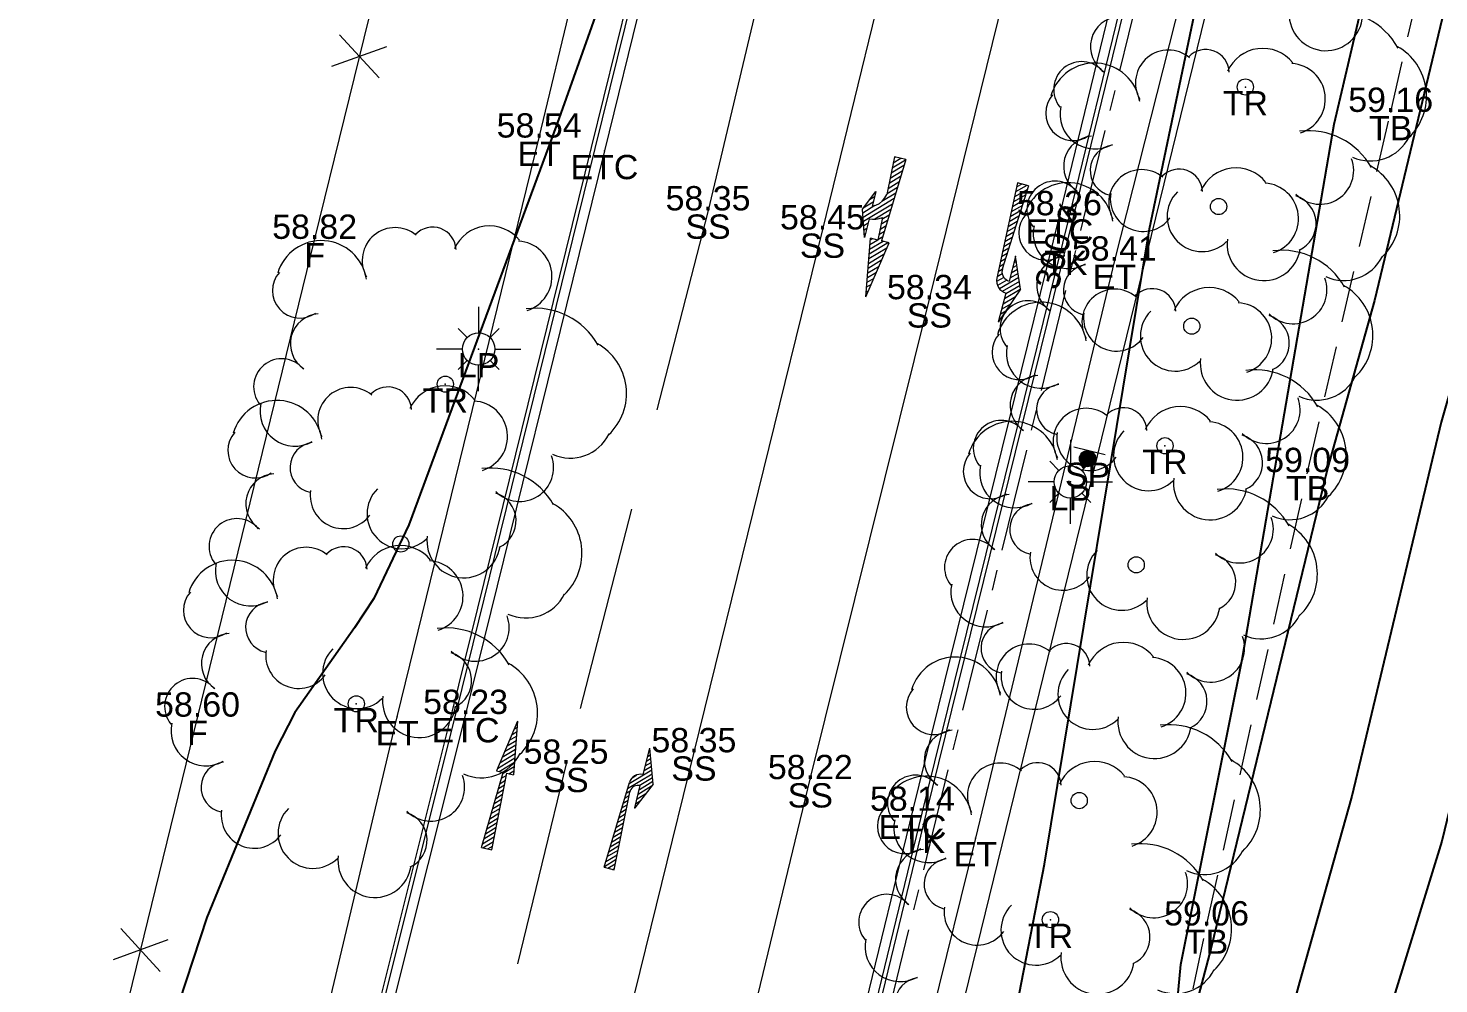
# Model space of a CAD drawing. Header units: metres. Extents: x -244 to 200, y -283 to 282.
# Drawn here: x -122 to -78.46, y 88.66 to 118.16 of the extents above; entities that cross this region are included whole.
import ezdxf
from ezdxf.enums import TextEntityAlignment as Align

# ---------------------------------------------------------------- set-up
doc = ezdxf.new("R2010")
doc.units = ezdxf.units.M
for name, pattern in [('CENTER', [50.8, 31.75, -6.35, 6.35, -6.35]), ('DASHED2', [9.525, 6.35, -3.175]), ('HIDDEN2', [4.7625, 3.175, -1.5875])]:
    doc.linetypes.add(name, pattern=pattern)
for name, color, linetype, lineweight in [('BANKS', 12, 'Continuous', 0), ('CONTOURS', 1, 'Continuous', 0), ('DESCRIPTIONS', 1, 'Continuous', 0), ('ELECTRICAL', 3, 'Continuous', 0), ('FENCES', 6, 'Continuous', 0), ('LEVELS', 1, 'Continuous', 0), ('POINTS', 1, 'Continuous', 0), ('ROAD_PAINT', 12, 'Continuous', 0), ('ROAD_SIGNAGE', 6, 'Continuous', 0), ('ROADS', 5, 'Continuous', 0), ('STORM_WATER', 1, 'Continuous', 0), ('SW_TEXT', 10, 'Continuous', 0), ('TREES', 14, 'Continuous', 0)]:
    doc.layers.add(name, color=color, linetype=linetype, lineweight=lineweight)
doc.layers.add('CADASTRAL', color=7, linetype='Continuous')
doc.styles.add('Arial', font='arial.ttf', dxfattribs={"height": 1.68})

msp = doc.modelspace()

# ---------------------------------------------------------------- hatches: boundary and pattern name
at = {"layer": 'ROAD_SIGNAGE', "linetype": 'Continuous', "lineweight": 0}
h = msp.add_hatch(color=1, dxfattribs=at)
edge = h.paths.add_edge_path(flags=0)
edge.add_arc((-89.301, 104.87), 0.25, 0, 360)

# ---------------------------------------------------------------- linework, layer by layer
at = {"layer": 'BANKS', "color": 1, "linetype": 'HIDDEN2', "lineweight": 0, "ltscale": 0.5}
for p, q in [((-79.946, 115.573), (-77.544, 126.011)), ((-82.509, 104.456), (-79.946, 115.573)), ((-85.629, 90.461), (-82.509, 104.456)), ((-89.468, 72.194), (-85.629, 90.461))]:
    msp.add_line(p, q, dxfattribs=at)
at = {"layer": 'CADASTRAL', "color": 1, "linetype": 'Continuous', "lineweight": 0}
msp.add_line((-119.026, -17.442), (-64.104, 206.418), dxfattribs=at)
at = {"layer": 'CONTOURS', "color": 6, "linetype": 'Continuous', "lineweight": -3, "flags": 128}
for points in [[(-60.423, 173.678), (-64.285, 160.181), (-68.042, 150.677), (-69.286, 146.525), (-70.064, 142.92), (-70.601, 136.44), (-71.835, 129.289), (-72.561, 126.428), (-74.484, 120.899), (-75.822, 114.953), (-78.39, 105.999), (-81.143, 94.456), (-82.756, 88.716), (-88.975, 65.997), (-93.424, 48.645), (-94.712, 43.436), (-99.577, 27.142)], [(-100.26, 130.458), (-105.67, 115.215), (-110.253, 102.827), (-111.335, 100.552), (-111.93, 99.644), (-113.773, 97.03), (-114.379, 95.851), (-116.491, 90.708), (-120.577, 78.222), (-121.429, 76.548), (-121.447, 76.517), (-121.999, 75.594)], [(-102.634, 27.236), (-99.381, 49.058), (-97.705, 57.473), (-96.131, 62.074), (-94.271, 67.631), (-93.871, 69.955), (-92.693, 81.763), (-90.635, 92.355), (-87.393, 111.963), (-84.557, 125.496)], [(-77.07, 123.824), (-80.444, 109.756), (-81.89, 104.603), (-85.494, 89.736), (-86.75, 84.992), (-86.793, 84.922), (-86.803, 84.942), (-86.809, 84.996), (-86.808, 85.194), (-86.418, 89.254), (-84.53, 98.671), (-81.692, 115.19), (-79.311, 125.336)]]:
    msp.add_lwpolyline(points, dxfattribs=at)
at = {"layer": 'CONTOURS', "color": 1, "linetype": 'Continuous', "lineweight": -3, "flags": 128}
msp.add_lwpolyline([(-68.764, 126.746), (-72.153, 117.004), (-72.719, 114.486), (-74.918, 107.301), (-78.372, 93.062), (-80.187, 87.156), (-87.872, 59.241), (-89.76, 51.878), (-91.4, 44.677), (-92.848, 39.029), (-99.328, 21.917)], dxfattribs=at)
at = {"layer": 'ELECTRICAL', "color": 2, "linetype": 'Continuous', "lineweight": 0}
for p, q in [((-108.097, 109.553), (-108.097, 108.753)), ((-108.733, 108.89), (-108.45, 108.607)), ((-107.743, 108.607), (-107.46, 108.89)), ((-108.597, 108.253), (-109.397, 108.253)), ((-107.597, 108.253), (-106.797, 108.253)), ((-108.45, 107.9), (-108.733, 107.617)), ((-108.097, 106.953), (-108.097, 107.753)), ((-107.46, 107.617), (-107.743, 107.9)), ((-89.833, 105.453), (-89.833, 104.653)), ((-90.47, 104.79), (-90.187, 104.507)), ((-89.48, 104.507), (-89.197, 104.79)), ((-90.333, 104.153), (-91.133, 104.153)), ((-89.333, 104.153), (-88.533, 104.153)), ((-90.187, 103.8), (-90.47, 103.517)), ((-89.833, 102.853), (-89.833, 103.653)), ((-89.197, 103.517), (-89.48, 103.8))]:
    msp.add_line(p, q, dxfattribs=at)
for centre in [(-108.097, 108.253), (-89.833, 104.153)]:
    msp.add_circle(centre, 0.5, dxfattribs=at)
at = {"layer": 'FENCES', "color": 4, "linetype": 'Continuous', "lineweight": 0}
for p, q in [((-105.731, 142), (-113.159, 111.654)), ((-112.628, 116.98), (-110.933, 117.595)), ((-111.171, 116.624), (-112.39, 117.952)), ((-113.159, 111.654), (-116.773, 96.907)), ((-116.773, 96.907), (-121.455, 77.779)), ((-119.144, 90.372), (-117.925, 89.044)), ((-117.688, 90.016), (-119.382, 89.401))]:
    msp.add_line(p, q, dxfattribs=at)
at = {"layer": 'POINTS', "color": 1, "linetype": 'Continuous', "lineweight": 0}
for p in [(-84.431, 116.341), (-79.946, 115.573), (-106.229, 114.781), (-104.215, 114.371), (-101.016, 112.532), (-90.171, 112.382), (-97.484, 111.944), (-113.159, 111.654), (-89.972, 111.412), (-88.475, 110.982), (-94.183, 109.791), (-108.097, 108.253), (-109.125, 107.169), (-86.912, 105.268), (-89.301, 104.87), (-89.833, 104.153), (-82.509, 104.456), (-111.872, 97.302), (-116.773, 96.907), (-110.609, 96.896), (-108.5, 96.988), (-101.452, 95.806), (-105.399, 95.451), (-97.859, 94.977), (-94.707, 94), (-94.372, 93.577), (-92.764, 93.16), (-90.448, 90.64), (-85.629, 90.461)]:
    msp.add_point(p, dxfattribs=at)
at = {"layer": 'ROAD_PAINT', "color": 7, "linetype": 'DASHED2', "lineweight": 0}
for p, q in [((-97.335, 127.95), (-101.016, 112.532)), ((-101.016, 112.532), (-105.399, 95.451)), ((-105.399, 95.451), (-109.782, 77.433))]:
    msp.add_line(p, q, dxfattribs=at)
at = {"layer": 'ROAD_PAINT', "color": 7, "linetype": 'Continuous', "lineweight": 0}
for p, q in [((-93.775, 127.105), (-97.484, 111.944)), ((-94.183, 109.791), (-90.136, 126.229)), ((-94.916, 114.104), (-95.658, 111.588)), ((-95.263, 114.189), (-95.496, 113.02)), ((-94.922, 114.084), (-95.334, 113.836)), ((-95.061, 114.139), (-95.302, 113.994)), ((-95.225, 114.18), (-95.271, 114.152)), ((-94.916, 114.104), (-95.263, 114.189)), ((-95.022, 113.746), (-95.396, 113.519)), ((-94.972, 113.915), (-95.365, 113.677)), ((-95.172, 113.237), (-95.491, 113.045)), ((-95.122, 113.407), (-95.459, 113.203)), ((-95.072, 113.576), (-95.428, 113.361)), ((-91.462, 113.381), (-92.1, 110.438)), ((-91.124, 113.291), (-91.933, 110.718)), ((-91.173, 113.304), (-91.522, 113.101)), ((-91.332, 113.346), (-91.489, 113.255)), ((-91.124, 113.291), (-91.462, 113.381)), ((-96.251, 112.568), (-95.834, 113.115)), ((-95.272, 112.898), (-96.232, 112.318)), ((-95.915, 112.788), (-96.228, 112.598)), ((-95.875, 112.951), (-96.032, 112.857)), ((-95.834, 113.115), (-95.948, 112.653)), ((-95.835, 113.115), (-95.835, 113.115)), ((-95.728, 112.748), (-95.634, 112.824)), ((-95.222, 113.068), (-95.656, 112.805)), ((-95.634, 112.824), (-95.556, 112.916)), ((-95.556, 112.916), (-95.496, 113.02)), ((-91.264, 112.847), (-91.623, 112.639)), ((-91.212, 113.012), (-91.589, 112.793)), ((-91.16, 113.177), (-91.556, 112.947)), ((-96.185, 111.693), (-96.251, 112.568)), ((-95.865, 112.679), (-96.242, 112.451)), ((-95.322, 112.729), (-96.222, 112.185)), ((-95.948, 112.653), (-95.834, 112.69)), ((-95.372, 112.56), (-95.871, 112.258)), ((-95.834, 112.69), (-95.728, 112.748)), ((-95.422, 112.39), (-95.648, 112.254)), ((-91.419, 112.353), (-91.723, 112.176)), ((-91.367, 112.518), (-91.69, 112.33)), ((-91.315, 112.682), (-91.656, 112.484)), ((-97.484, 111.944), (-101.452, 95.806)), ((-96.076, 112.134), (-96.212, 112.051)), ((-96.116, 111.97), (-96.202, 111.918)), ((-96.042, 112.271), (-96.185, 111.693)), ((-96.042, 112.271), (-95.939, 112.257)), ((-95.939, 112.257), (-95.835, 112.261)), ((-95.835, 112.261), (-95.732, 112.281)), ((-95.635, 112.318), (-95.774, 111.616)), ((-95.732, 112.281), (-95.635, 112.318)), ((-95.522, 112.051), (-95.71, 111.937)), ((-95.472, 112.221), (-95.679, 112.095)), ((-91.523, 112.023), (-91.79, 111.868)), ((-91.471, 112.188), (-91.757, 112.022)), ((-96.157, 111.806), (-96.192, 111.785)), ((-96.143, 109.867), (-96.005, 111.673)), ((-96.143, 109.867), (-95.427, 111.531)), ((-95.451, 111.537), (-96.043, 111.179)), ((-95.615, 111.577), (-96.032, 111.325)), ((-95.779, 111.618), (-96.021, 111.471)), ((-95.942, 111.658), (-96.01, 111.617)), ((-95.774, 111.616), (-96.005, 111.673)), ((-95.622, 111.712), (-95.773, 111.621)), ((-95.572, 111.882), (-95.742, 111.779)), ((-95.427, 111.531), (-95.658, 111.588)), ((-91.678, 111.529), (-91.89, 111.405)), ((-91.626, 111.693), (-91.857, 111.559)), ((-91.574, 111.858), (-91.823, 111.714)), ((-95.577, 111.183), (-96.066, 110.887)), ((-95.496, 111.371), (-96.054, 111.033)), ((-91.834, 111.034), (-91.991, 110.943)), ((-91.782, 111.199), (-91.957, 111.097)), ((-91.73, 111.364), (-91.924, 111.251)), ((-91.522, 111.107), (-91.722, 110.352)), ((-91.518, 111.082), (-91.531, 111.075)), ((-91.367, 110.102), (-91.522, 111.107)), ((-95.82, 110.618), (-96.099, 110.449)), ((-95.739, 110.806), (-96.088, 110.595)), ((-95.658, 110.994), (-96.077, 110.741)), ((-91.936, 110.705), (-92.057, 110.635)), ((-91.885, 110.869), (-92.024, 110.789)), ((-91.941, 110.677), (-91.943, 110.624)), ((-91.943, 110.624), (-91.935, 110.571)), ((-91.93, 110.729), (-91.941, 110.677)), ((-91.442, 110.588), (-91.699, 110.438)), ((-91.461, 110.712), (-91.657, 110.598)), ((-91.48, 110.835), (-91.615, 110.757)), ((-91.499, 110.959), (-91.573, 110.916)), ((-95.982, 110.242), (-96.121, 110.158)), ((-95.901, 110.43), (-96.11, 110.303)), ((-91.886, 110.465), (-92.109, 110.335)), ((-92.1, 110.438), (-92.109, 110.364)), ((-92.109, 110.364), (-92.104, 110.291)), ((-92.104, 110.291), (-92.084, 110.22)), ((-91.935, 110.571), (-92.091, 110.48)), ((-92.084, 110.22), (-92.052, 110.153)), ((-91.795, 110.383), (-92.083, 110.216)), ((-92.052, 110.153), (-92.008, 110.094)), ((-91.423, 110.464), (-92.025, 110.114)), ((-91.935, 110.571), (-91.918, 110.52)), ((-91.404, 110.341), (-91.935, 110.032)), ((-91.918, 110.52), (-91.892, 110.474)), ((-91.892, 110.474), (-91.859, 110.432)), ((-91.859, 110.432), (-91.818, 110.398)), ((-91.385, 110.217), (-91.826, 109.961)), ((-91.818, 110.398), (-91.772, 110.371)), ((-91.772, 110.371), (-91.722, 110.352)), ((-97.859, 94.977), (-94.183, 109.791)), ((-96.063, 110.053), (-96.132, 110.012)), ((-91.367, 110.102), (-92.059, 109.08)), ((-91.821, 109.981), (-92.059, 109.08)), ((-92.008, 110.094), (-91.953, 110.045)), ((-91.953, 110.045), (-91.89, 110.006)), ((-91.527, 109.865), (-91.91, 109.642)), ((-91.89, 110.006), (-91.821, 109.981)), ((-91.377, 110.087), (-91.868, 109.801)), ((-91.829, 109.42), (-91.995, 109.324)), ((-91.678, 109.642), (-91.953, 109.483)), ((-91.98, 109.198), (-92.037, 109.164)), ((-106.894, 96.767), (-107.548, 95.237)), ((-106.894, 96.767), (-107.016, 95.108)), ((-106.925, 96.695), (-106.898, 96.712)), ((-107.146, 96.176), (-106.927, 96.309)), ((-107.072, 96.349), (-106.918, 96.443)), ((-106.999, 96.522), (-106.908, 96.577)), ((-107.368, 95.656), (-106.957, 95.907)), ((-107.294, 95.829), (-106.947, 96.041)), ((-107.22, 96.003), (-106.937, 96.175)), ((-101.452, 95.806), (-105.135, 80.89)), ((-103.022, 95.117), (-102.817, 95.938)), ((-102.846, 95.824), (-102.809, 95.846)), ((-102.714, 94.822), (-102.817, 95.938)), ((-107.516, 95.31), (-106.977, 95.638)), ((-107.461, 95.216), (-106.987, 95.504)), ((-107.442, 95.483), (-106.967, 95.773)), ((-107.342, 95.16), (-106.997, 95.37)), ((-102.991, 95.243), (-102.766, 95.378)), ((-102.954, 95.388), (-102.776, 95.495)), ((-102.918, 95.533), (-102.787, 95.612)), ((-102.882, 95.678), (-102.798, 95.729)), ((-108.01, 92.871), (-107.335, 95.185)), ((-107.691, 92.794), (-107.229, 95.159)), ((-107.548, 95.237), (-107.335, 95.185)), ((-107.433, 94.848), (-107.27, 94.947)), ((-107.388, 95.004), (-107.242, 95.093)), ((-107.229, 95.159), (-107.016, 95.108)), ((-107.16, 95.143), (-107.006, 95.236)), ((-103.5, 94.69), (-102.744, 95.145)), ((-103.455, 94.84), (-102.755, 95.261)), ((-103.419, 94.938), (-103.444, 94.876)), ((-103.383, 94.994), (-103.419, 94.938)), ((-103.336, 95.042), (-103.383, 94.994)), ((-103.356, 95.023), (-103.209, 95.112)), ((-103.282, 95.081), (-103.336, 95.042)), ((-103.22, 95.109), (-103.282, 95.081)), ((-103.155, 95.124), (-103.22, 95.109)), ((-103.088, 95.127), (-103.155, 95.124)), ((-103.138, 94.784), (-102.733, 95.028)), ((-103.022, 95.117), (-103.088, 95.127)), ((-101.679, 79.216), (-97.859, 94.977)), ((-107.57, 94.381), (-107.355, 94.511)), ((-107.524, 94.536), (-107.327, 94.657)), ((-107.479, 94.692), (-107.298, 94.802)), ((-104.225, 92.256), (-103.444, 94.876)), ((-103.917, 92.179), (-103.434, 94.58)), ((-103.545, 94.54), (-103.423, 94.613)), ((-103.422, 94.616), (-103.436, 94.57)), ((-103.401, 94.659), (-103.422, 94.616)), ((-103.371, 94.698), (-103.401, 94.659)), ((-103.336, 94.731), (-103.371, 94.698)), ((-103.295, 94.756), (-103.336, 94.731)), ((-103.25, 94.775), (-103.295, 94.756)), ((-102.714, 94.822), (-103.278, 94.091)), ((-103.278, 94.091), (-103.106, 94.778)), ((-103.203, 94.784), (-103.25, 94.775)), ((-103.207, 94.372), (-102.934, 94.537)), ((-103.154, 94.786), (-103.203, 94.784)), ((-103.171, 94.517), (-102.757, 94.767)), ((-103.106, 94.778), (-103.154, 94.786)), ((-103.135, 94.662), (-102.722, 94.911)), ((-107.706, 93.913), (-107.441, 94.075)), ((-107.661, 94.069), (-107.412, 94.22)), ((-107.615, 94.225), (-107.384, 94.366)), ((-103.724, 93.938), (-103.541, 94.048)), ((-103.679, 94.089), (-103.513, 94.189)), ((-103.634, 94.239), (-103.485, 94.329)), ((-103.589, 94.389), (-103.456, 94.469)), ((-103.244, 94.227), (-103.111, 94.307)), ((-107.843, 93.446), (-107.526, 93.638)), ((-107.797, 93.602), (-107.498, 93.784)), ((-107.752, 93.757), (-107.469, 93.929)), ((-103.858, 93.487), (-103.626, 93.627)), ((-103.813, 93.638), (-103.598, 93.767)), ((-103.769, 93.788), (-103.569, 93.908)), ((-107.979, 92.978), (-107.611, 93.202)), ((-107.934, 93.134), (-107.583, 93.348)), ((-107.888, 93.29), (-107.555, 93.493)), ((-103.993, 93.036), (-103.711, 93.206)), ((-103.948, 93.187), (-103.682, 93.346)), ((-103.903, 93.337), (-103.654, 93.487)), ((-108.01, 92.871), (-107.691, 92.794)), ((-107.963, 92.86), (-107.64, 93.057)), ((-107.813, 92.823), (-107.668, 92.911)), ((-104.127, 92.585), (-103.795, 92.785)), ((-104.082, 92.736), (-103.767, 92.925)), ((-104.037, 92.886), (-103.739, 93.065)), ((-104.217, 92.285), (-103.852, 92.504)), ((-104.172, 92.435), (-103.824, 92.644)), ((-104.108, 92.226), (-103.88, 92.364)), ((-104.225, 92.256), (-103.917, 92.179)), ((-103.963, 92.19), (-103.908, 92.223))]:
    msp.add_line(p, q, dxfattribs=at)
for p in [(-91.522, 111.107), (-103.278, 94.091)]:
    msp.add_point(p, dxfattribs=at)
at = {"layer": 'ROAD_SIGNAGE', "color": 1, "linetype": 'Continuous', "lineweight": 0}
msp.add_line((-89.727, 105.232), (-88.756, 104.994), dxfattribs=at)
msp.add_circle((-89.301, 104.87), 0.25, dxfattribs=at)
at = {"layer": 'ROADS', "color": 9, "linetype": 'Continuous', "lineweight": 0}
for p, q in [((-106.229, 114.781), (-102.697, 129.468)), ((-100.592, 129.081), (-104.215, 114.371)), ((-86.949, 125.601), (-90.171, 112.382)), ((-84.816, 125.426), (-88.475, 110.982)), ((-110.609, 96.896), (-106.229, 114.781)), ((-104.215, 114.371), (-108.5, 96.988)), ((-90.171, 112.382), (-94.707, 94)), ((-88.475, 110.982), (-92.764, 93.16)), ((-114.212, 81.724), (-110.609, 96.896)), ((-108.5, 96.988), (-112.438, 81.267)), ((-94.707, 94), (-98.559, 78.161)), ((-92.764, 93.16), (-96.6, 77.586))]:
    msp.add_line(p, q, dxfattribs=at)
at = {"layer": 'ROADS', "color": 1, "linetype": 'Continuous', "lineweight": 0}
for p, q in [((-101.004, 129.183), (-104.627, 114.473)), ((-100.883, 129.153), (-104.506, 114.443)), ((-86.657, 125.53), (-89.88, 112.31)), ((-86.536, 125.5), (-89.758, 112.28)), ((-104.627, 114.473), (-108.912, 97.091)), ((-104.506, 114.443), (-108.791, 97.061)), ((-89.88, 112.31), (-94.415, 93.929)), ((-89.758, 112.28), (-94.294, 93.899)), ((-108.912, 97.091), (-112.85, 81.369)), ((-108.791, 97.061), (-112.729, 81.339)), ((-94.415, 93.929), (-98.267, 78.089)), ((-94.294, 93.899), (-98.146, 78.059))]:
    msp.add_line(p, q, dxfattribs=at)
at = {"layer": 'STORM_WATER', "color": 2, "linetype": 'CENTER', "lineweight": 0, "ltscale": 0.1}
msp.add_line((-81.5, 144.596), (-97.854, 77.989), dxfattribs=at)
at = {"layer": 'TREES', "color": 3, "linetype": 'Continuous', "lineweight": 0}
for centre in [(-84.431, 116.341), (-85.258, 112.651), (-86.085, 108.959), (-109.125, 107.169), (-86.912, 105.268), (-110.499, 102.236), (-87.8, 101.592), (-111.872, 97.302), (-89.559, 94.316), (-90.448, 90.64)]:
    msp.add_circle(centre, 0.25, dxfattribs=at)
for centre, radius, start, end in [((-88.289, 117.587), 0.925, 93.9554, 236.7311), ((-81.947, 118.595), 1.133, 172.3982, 351.7148), ((-81.657, 116.459), 2.225, 29.2002, 97.1317), ((-80.601, 116.056), 1.762, 313.3697, 60.9112), ((-89.486, 116.263), 0.862, 39.7102, 219.2347), ((-86.805, 116.466), 1.017, 50.0988, 209.3211), ((-85.653, 116.771), 0.727, 2.5144, 136.3735), ((-83.894, 116.348), 1.186, 38.7034, 156.0958), ((-89.083, 115.674), 1.407, 8.8098, 163.5621), ((-83.06, 115.97), 1.096, 287.2998, 86.6061), ((-89.749, 115.535), 0.846, 138.2563, 305.4538), ((-89.072, 115.509), 1.081, 167.4392, 299.7281), ((-82.484, 112.769), 2.225, 29.2002, 97.1317), ((-89.116, 113.897), 0.925, 93.9554, 236.7311), ((-88.439, 113.767), 0.783, 97.0697, 257.1086), ((-80.572, 115.389), 1.331, 245.4785, 333.9375), ((-82.132, 113.767), 1.045, 224.8531, 20.0892), ((-87.632, 112.774), 1.017, 50.0988, 209.3211), ((-86.48, 113.079), 0.727, 2.5144, 136.3735), ((-84.721, 112.657), 1.186, 38.7034, 156.0958), ((-81.428, 112.365), 1.762, 313.3697, 60.9112), ((-89.91, 111.982), 1.407, 8.8098, 163.5621), ((-90.313, 112.573), 0.862, 39.7102, 219.2347), ((-83.887, 112.278), 1.096, 287.2998, 86.6061), ((-87.583, 112.899), 1.017, 171.1113, 323.8817), ((-85.767, 112.341), 1.08, 134.732, 314.2886), ((-83.143, 112.123), 0.897, 294.7011, 72.4516), ((-90.576, 111.843), 0.846, 138.2563, 305.4538), ((-110.673, 110.985), 1.017, 50.0988, 209.3211), ((-109.52, 111.29), 0.727, 2.5144, 136.3735), ((-107.762, 110.867), 1.186, 38.7034, 156.0958), ((-89.899, 111.818), 1.081, 167.4392, 299.7281), ((-112.95, 110.193), 1.407, 8.8098, 163.5621), ((-106.928, 110.489), 1.096, 287.2998, 86.6061), ((-83.864, 111.497), 1.133, 172.3982, 351.7148), ((-89.943, 110.205), 0.925, 93.9554, 236.7311), ((-83.311, 109.077), 2.225, 29.2002, 97.1317), ((-81.399, 111.699), 1.331, 245.4785, 333.9375), ((-113.616, 110.054), 0.846, 138.2563, 305.4538), ((-89.266, 110.076), 0.783, 97.0697, 257.1086), ((-85.548, 108.966), 1.186, 38.7034, 156.0958), ((-82.959, 110.077), 1.045, 224.8531, 20.0892), ((-82.255, 108.673), 1.762, 313.3697, 60.9112), ((-91.14, 108.881), 0.862, 39.7102, 219.2347), ((-88.459, 109.084), 1.017, 50.0988, 209.3211), ((-87.306, 109.389), 0.727, 2.5144, 136.3735), ((-112.983, 108.416), 0.925, 93.9554, 236.7311), ((-106.352, 107.287), 2.225, 29.2002, 97.1317), ((-90.737, 108.292), 1.407, 8.8098, 163.5621), ((-88.41, 109.208), 1.017, 171.1113, 323.8817), ((-86.593, 108.651), 1.08, 134.732, 314.2886), ((-84.714, 108.588), 1.096, 287.2998, 86.6061), ((-83.97, 108.432), 0.897, 294.7011, 72.4516), ((-105.295, 106.884), 1.762, 313.3697, 60.9112), ((-91.403, 108.152), 0.846, 138.2563, 305.4538), ((-90.726, 108.126), 1.081, 167.4392, 299.7281), ((-114.18, 107.091), 0.862, 39.7102, 219.2347), ((-84.69, 107.807), 1.133, 172.3982, 351.7148), ((-84.138, 105.386), 2.225, 29.2002, 97.1317), ((-109.135, 105.934), 1.186, 38.7034, 156.0958), ((-90.77, 106.514), 0.925, 93.9554, 236.7311), ((-90.093, 106.384), 0.783, 97.0697, 257.1086), ((-82.226, 108.007), 1.331, 245.4785, 333.9375), ((-112.046, 106.051), 1.017, 50.0988, 209.3211), ((-110.893, 106.356), 0.727, 2.5144, 136.3735), ((-83.786, 106.385), 1.045, 224.8531, 20.0892), ((-114.324, 105.259), 1.407, 8.8098, 163.5621), ((-113.766, 106.337), 1.081, 167.4392, 299.7281), ((-108.301, 105.555), 1.096, 287.2998, 86.6061), ((-89.348, 105.407), 1.017, 50.0988, 209.3211), ((-88.195, 105.712), 0.727, 2.5144, 136.3735), ((-86.437, 105.29), 1.186, 38.7034, 156.0958), ((-83.081, 104.983), 1.762, 313.3697, 60.9112), ((-91.625, 104.615), 1.407, 8.8098, 163.5621), ((-91.966, 105.19), 0.862, 39.7102, 219.2347), ((-85.602, 104.911), 1.096, 287.2998, 86.6061), ((-114.99, 105.12), 0.846, 138.2563, 305.4538), ((-113.134, 104.595), 0.783, 97.0697, 257.1086), ((-105.266, 106.218), 1.331, 245.4785, 333.9375), ((-89.237, 105.517), 1.017, 171.1113, 323.8817), ((-87.42, 104.959), 1.08, 134.732, 314.2886), ((-84.797, 104.74), 0.897, 294.7011, 72.4516), ((-106.826, 104.595), 1.045, 224.8531, 20.0892), ((-92.291, 104.476), 0.846, 138.2563, 305.4538), ((-107.725, 102.354), 2.225, 29.2002, 97.1317), ((-91.552, 104.436), 1.081, 167.4392, 299.7281), ((-114.357, 103.482), 0.925, 93.9554, 236.7311), ((-85.517, 104.115), 1.133, 172.3982, 351.7148), ((-112.277, 103.727), 1.017, 171.1113, 323.8817), ((-110.461, 103.17), 1.08, 134.732, 314.2886), ((-107.838, 102.951), 0.897, 294.7011, 72.4516), ((-91.658, 102.838), 0.925, 93.9554, 236.7311), ((-85.026, 101.71), 2.225, 29.2002, 97.1317), ((-83.053, 104.316), 1.331, 245.4785, 333.9375), ((-106.669, 101.95), 1.762, 313.3697, 60.9112), ((-90.92, 102.694), 0.783, 97.0697, 257.1086), ((-115.554, 102.158), 0.862, 39.7102, 219.2347), ((-84.613, 102.694), 1.045, 224.8531, 20.0892), ((-83.97, 101.306), 1.762, 313.3697, 60.9112), ((-108.558, 102.325), 1.133, 172.3982, 351.7148), ((-92.855, 101.514), 0.862, 39.7102, 219.2347), ((-113.42, 101.118), 1.017, 50.0988, 209.3211), ((-112.267, 101.423), 0.727, 2.5144, 136.3735), ((-110.509, 101), 1.186, 38.7034, 156.0958), ((-90.063, 101.826), 1.017, 171.1113, 323.8817), ((-88.247, 101.268), 1.08, 134.732, 314.2886), ((-85.624, 101.05), 0.897, 294.7011, 72.4516), ((-115.697, 100.326), 1.407, 8.8098, 163.5621), ((-115.14, 101.404), 1.081, 167.4392, 299.7281), ((-109.674, 100.622), 1.096, 287.2998, 86.6061), ((-116.363, 100.187), 0.846, 138.2563, 305.4538), ((-106.64, 101.284), 1.331, 245.4785, 333.9375), ((-92.441, 100.76), 1.081, 167.4392, 299.7281), ((-86.344, 100.424), 1.133, 172.3982, 351.7148), ((-114.507, 99.662), 0.783, 97.0697, 257.1086), ((-108.2, 99.662), 1.045, 224.8531, 20.0892), ((-91.808, 99.018), 0.783, 97.0697, 257.1086), ((-83.941, 100.64), 1.331, 245.4785, 333.9375), ((-115.73, 98.549), 0.925, 93.9554, 236.7311), ((-109.098, 97.42), 2.225, 29.2002, 97.1317), ((-85.501, 99.018), 1.045, 224.8531, 20.0892), ((-113.651, 98.794), 1.017, 171.1113, 323.8817), ((-111.834, 98.236), 1.08, 134.732, 314.2886), ((-109.211, 98.017), 0.897, 294.7011, 72.4516), ((-91.106, 98.131), 1.017, 50.0988, 209.3211), ((-89.954, 98.436), 0.727, 2.5144, 136.3735), ((-88.195, 98.013), 1.186, 38.7034, 156.0958), ((-108.042, 97.017), 1.762, 313.3697, 60.9112), ((-93.384, 97.339), 1.407, 8.8098, 163.5621), ((-87.361, 97.635), 1.096, 287.2998, 86.6061), ((-116.927, 97.224), 0.862, 39.7102, 219.2347), ((-90.952, 98.15), 1.017, 171.1113, 323.8817), ((-89.136, 97.592), 1.08, 134.732, 314.2886), ((-86.512, 97.374), 0.897, 294.7011, 72.4516), ((-109.931, 97.392), 1.133, 172.3982, 351.7148), ((-94.05, 97.2), 0.846, 138.2563, 305.4538), ((-116.513, 96.47), 1.081, 167.4392, 299.7281), ((-87.233, 96.748), 1.133, 172.3982, 351.7148), ((-86.785, 94.434), 2.225, 29.2002, 97.1317), ((-93.417, 95.562), 0.925, 93.9554, 236.7311), ((-115.88, 94.728), 0.783, 97.0697, 257.1086), ((-108.013, 96.351), 1.331, 245.4785, 333.9375), ((-91.995, 94.455), 1.017, 50.0988, 209.3211), ((-90.842, 94.76), 0.727, 2.5144, 136.3735), ((-89.084, 94.337), 1.186, 38.7034, 156.0958), ((-85.729, 94.03), 1.762, 313.3697, 60.9112), ((-109.573, 94.728), 1.045, 224.8531, 20.0892), ((-94.273, 93.663), 1.407, 8.8098, 163.5621), ((-94.614, 94.238), 0.862, 39.7102, 219.2347), ((-88.25, 93.959), 1.096, 287.2998, 86.6061), ((-113.208, 93.303), 1.08, 134.732, 314.2886), ((-94.939, 93.524), 0.846, 138.2563, 305.4538), ((-115.024, 93.86), 1.017, 171.1113, 323.8817), ((-110.584, 93.084), 0.897, 294.7011, 72.4516), ((-94.2, 93.483), 1.081, 167.4392, 299.7281), ((-94.306, 91.886), 0.925, 93.9554, 236.7311), ((-87.674, 90.758), 2.225, 29.2002, 97.1317), ((-85.7, 93.364), 1.331, 245.4785, 333.9375), ((-111.305, 92.458), 1.133, 172.3982, 351.7148), ((-93.567, 91.741), 0.783, 97.0697, 257.1086), ((-87.26, 91.742), 1.045, 224.8531, 20.0892), ((-86.617, 90.354), 1.762, 313.3697, 60.9112), ((-95.502, 90.561), 0.862, 39.7102, 219.2347), ((-92.711, 90.873), 1.017, 171.1113, 323.8817), ((-90.894, 90.316), 1.08, 134.732, 314.2886), ((-88.271, 90.097), 0.897, 294.7011, 72.4516), ((-95.088, 89.807), 1.081, 167.4392, 299.7281), ((-88.992, 89.472), 1.133, 172.3982, 351.7148), ((-94.456, 88.065), 0.783, 97.0697, 257.1086), ((-86.589, 89.688), 1.331, 245.4785, 333.9375)]:
    msp.add_arc(centre, radius, start, end, dxfattribs=at)

# ---------------------------------------------------------------- texts
at = {"layer": 'DESCRIPTIONS', "color": 9, "linetype": 'Continuous', "lineweight": -3, "style": 'Arial'}
for s, p in [('TR', (-84.431, 116.216)), ('TB', (-79.946, 115.448)), ('ET', (-106.229, 114.656)), ('ETC', (-104.215, 114.246)), ('SS', (-101.016, 112.407)), ('ETC', (-90.171, 112.257)), ('F', (-113.159, 111.529)), ('SS', (-97.484, 111.819)), ('TK', (-89.972, 111.287)), ('ET', (-88.475, 110.857)), ('SS', (-94.183, 109.666)), ('LP', (-108.097, 108.128)), ('TR', (-109.125, 107.044)), ('TR', (-86.912, 105.143)), ('SP', (-89.301, 104.745)), ('TB', (-82.509, 104.331)), ('LP', (-89.833, 104.028)), ('TR', (-111.872, 97.177)), ('F', (-116.773, 96.782)), ('ET', (-110.609, 96.771)), ('ETC', (-108.5, 96.863)), ('SS', (-101.452, 95.681)), ('SS', (-105.399, 95.326)), ('SS', (-97.859, 94.852)), ('ETC', (-94.707, 93.875)), ('TK', (-94.372, 93.452)), ('ET', (-92.764, 93.035)), ('TR', (-90.448, 90.515)), ('TB', (-85.629, 90.336))]:
    msp.add_text(s, height=0.75, dxfattribs=at).set_placement(p, align=Align.TOP_CENTER)
at = {"layer": 'LEVELS', "color": 6, "linetype": 'Continuous', "lineweight": -3, "style": 'Arial'}
for s, p in [('59.16', (-79.946, 115.573)), ('58.54', (-106.229, 114.781)), ('58.35', (-101.016, 112.532)), ('58.26', (-90.171, 112.382)), ('58.82', (-113.159, 111.654)), ('58.45', (-97.484, 111.944)), ('58.41', (-88.475, 110.982)), ('58.34', (-94.183, 109.791)), ('59.09', (-82.509, 104.456)), ('58.60', (-116.773, 96.907)), ('58.23', (-108.5, 96.988)), ('58.35', (-101.452, 95.806)), ('58.25', (-105.399, 95.451)), ('58.22', (-97.859, 94.977)), ('58.14', (-94.707, 94)), ('59.06', (-85.629, 90.461))]:
    msp.add_text(s, height=0.75, dxfattribs=at).set_placement(p, align=Align.CENTER)
at = {"layer": 'SW_TEXT', "color": 2, "linetype": 'Continuous', "lineweight": 0, "style": 'Arial'}
msp.add_text('300 ø', height=0.75, rotation=76.2051, dxfattribs=at).set_placement((-89.677, 111.293), align=Align.BOTTOM_CENTER)

doc.saveas('drawing.dxf')
